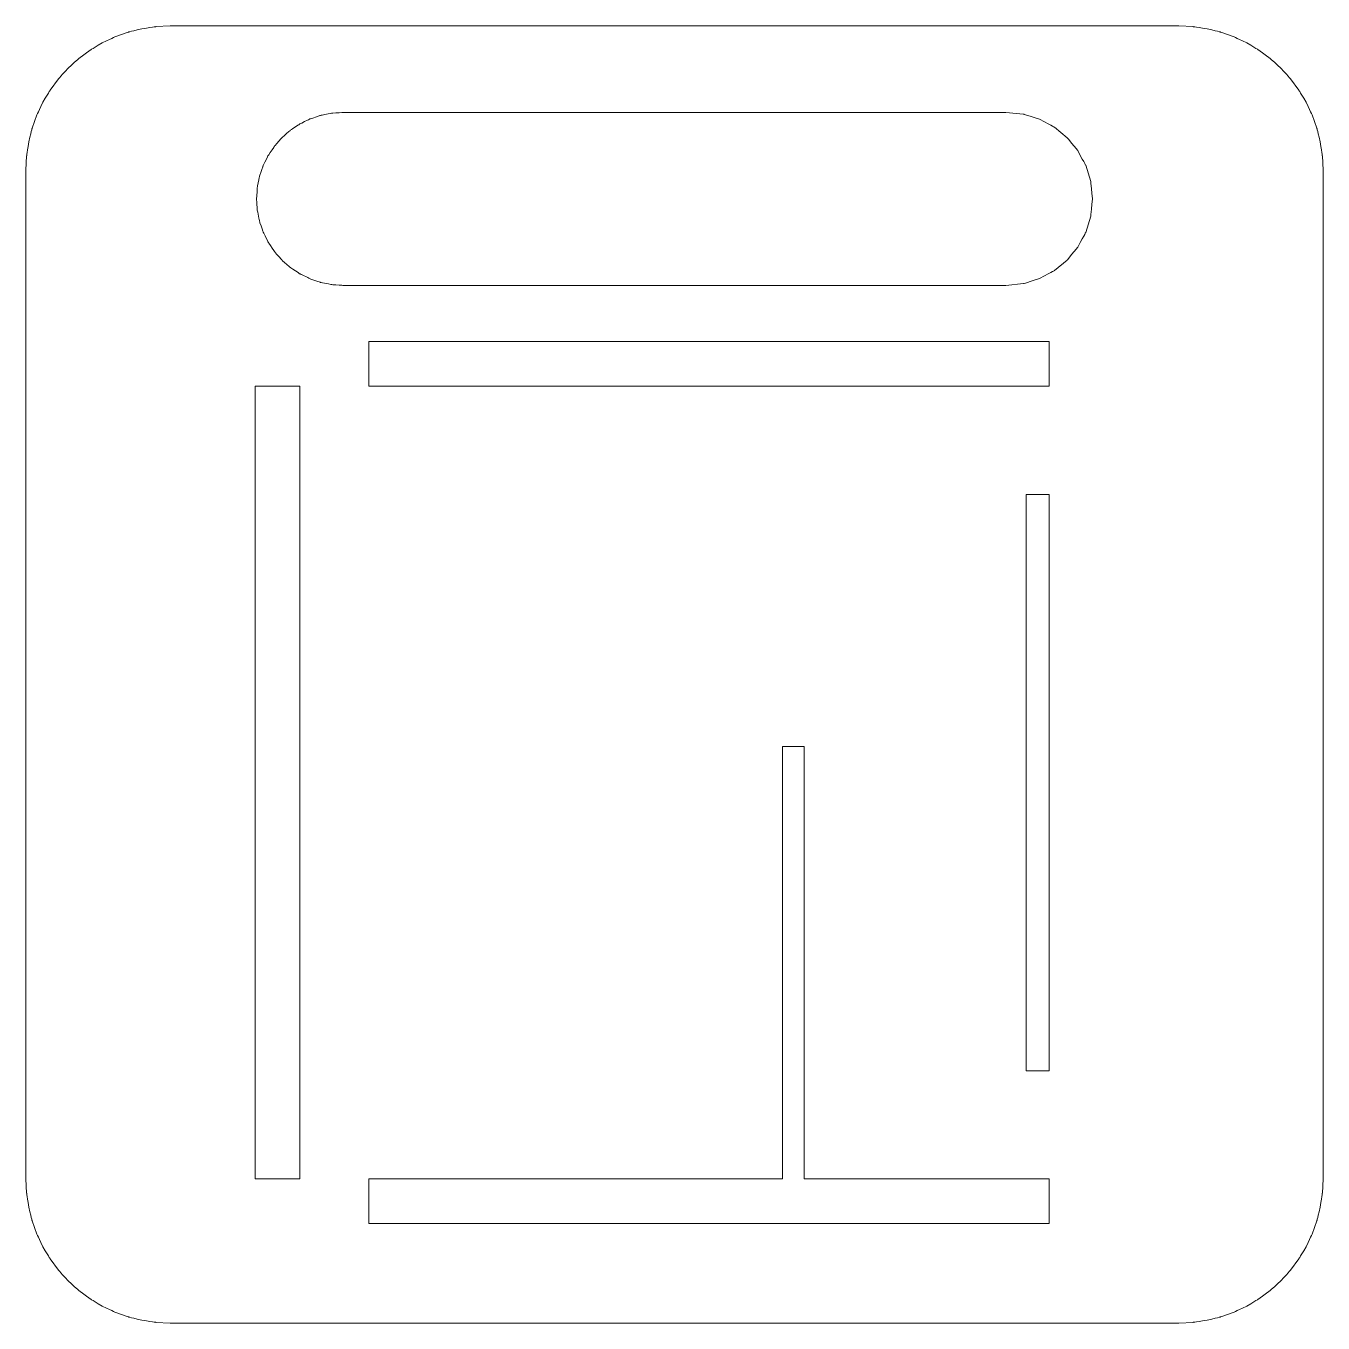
# Model space of a CAD drawing. Header units: inches. Extents: x 18 to 198, y 50 to 230.
import ezdxf

# ---------------------------------------------------------------- set-up
doc = ezdxf.new("R2010")
doc.units = ezdxf.units.IN
doc.header["$MEASUREMENT"] = 0
doc.layers.add('Layer 1', color=7, linetype='Continuous')

# ---------------------------------------------------------------- blocks, each defined once
blk = doc.blocks.new('block 2')
at = {"layer": 'Layer 1', "color": 7, "lineweight": 9, "true_color": 0xffffff}
blk.add_lwpolyline([(61.95, 217.7), (153.95, 217.7)], dxfattribs=at)
blk = doc.blocks.new('block 3')
at = {"layer": 'Layer 1', "color": 7, "lineweight": 9, "true_color": 0xffffff}
blk.add_lwpolyline([(61.95, 217.7), (61.91, 217.7), (61.79, 217.69), (61.41, 217.66), (60.95, 217.63), (60.56, 217.61), (60.42, 217.6), (60.36, 217.59), (60.34, 217.59), (60.24, 217.57), (59.89, 217.5), (59.45, 217.41), (59.05, 217.33), (58.91, 217.3), (58.83, 217.29), (58.81, 217.28), (58.73, 217.25), (58.42, 217.15), (57.6, 216.87), (57.45, 216.82), (57.36, 216.79), (57.28, 216.75), (57.17, 216.69), (57.01, 216.61), (56.61, 216.42), (56.23, 216.23), (56.08, 216.16), (55.98, 216.11), (55.91, 216.07), (55.82, 216), (55.68, 215.91), (54.96, 215.43), (54.81, 215.33), (54.71, 215.26), (54.64, 215.21), (54.56, 215.15), (54.44, 215.04), (54.13, 214.76), (53.79, 214.47), (53.55, 214.26), (53.49, 214.21), (53.47, 214.19), (53.42, 214.13), (53.32, 214.02), (53.05, 213.71), (52.75, 213.37), (52.52, 213.11), (52.46, 213.04), (52.44, 213.02), (52.4, 212.96), (52.33, 212.85), (52.1, 212.52), (51.85, 212.13), (51.64, 211.82), (51.58, 211.73), (51.56, 211.7), (51.54, 211.66), (51.48, 211.55), (51.31, 211.2), (51.11, 210.79), (50.93, 210.43), (50.88, 210.32), (50.85, 210.27), (50.84, 210.24), (50.81, 210.14), (50.7, 209.8), (50.55, 209.37), (50.42, 208.99), (50.38, 208.86), (50.35, 208.79), (50.35, 208.77), (50.33, 208.68), (50.27, 208.35), (50.18, 207.91), (50.1, 207.5), (50.07, 207.36), (50.05, 207.27), (50.05, 207.18), (50.03, 206.86), (49.97, 206), (49.96, 205.84), (49.95, 205.73), (49.95, 205.65), (49.96, 205.53), (49.97, 205.36), (50, 204.92), (50.03, 204.49), (50.04, 204.32), (50.05, 204.2), (50.06, 204.12), (50.08, 204.01), (50.11, 203.85), (50.28, 203.01), (50.31, 202.83), (50.34, 202.69), (50.36, 202.6), (50.39, 202.52), (50.43, 202.37), (50.57, 201.98), (50.71, 201.55), (50.82, 201.23), (50.85, 201.14), (50.86, 201.12), (50.89, 201.06), (50.95, 200.93), (51.13, 200.56), (51.34, 200.15), (51.5, 199.82), (51.54, 199.73), (51.56, 199.7), (51.59, 199.65), (51.66, 199.55), (51.88, 199.22), (52.13, 198.84), (52.35, 198.52), (52.42, 198.42), (52.44, 198.38), (52.47, 198.35), (52.54, 198.27), (52.78, 197.99), (53.08, 197.65), (53.35, 197.35), (53.44, 197.25), (53.48, 197.2), (53.5, 197.18), (53.57, 197.12), (53.83, 196.89), (54.17, 196.6), (54.47, 196.33), (54.58, 196.23), (54.65, 196.18), (54.66, 196.17), (54.73, 196.12), (55, 195.94), (55.36, 195.7), (55.71, 195.47), (55.84, 195.38), (55.93, 195.32), (56, 195.28), (56.12, 195.23), (56.27, 195.15), (57.05, 194.77), (57.2, 194.69), (57.3, 194.64), (57.38, 194.61), (57.48, 194.57), (57.64, 194.52), (58.05, 194.38), (58.46, 194.24), (58.63, 194.18), (58.76, 194.14), (58.84, 194.11), (58.93, 194.09), (59.09, 194.06), (59.94, 193.89), (60.27, 193.82), (60.35, 193.81), (60.36, 193.81), (60.42, 193.8), (60.56, 193.79), (60.95, 193.77), (61.41, 193.74), (61.79, 193.71), (61.91, 193.7), (61.95, 193.7)], dxfattribs=at)
blk = doc.blocks.new('block 4')
at = {"layer": 'Layer 1', "color": 7, "lineweight": 9, "true_color": 0xffffff}
blk.add_lwpolyline([(153.95, 193.7), (61.95, 193.7)], dxfattribs=at)
blk = doc.blocks.new('block 5')
at = {"layer": 'Layer 1', "color": 7, "lineweight": 9, "true_color": 0xffffff}
blk.add_lwpolyline([(107.95, 229.7), (37.95, 229.7)], dxfattribs=at)
blk = doc.blocks.new('block 6')
at = {"layer": 'Layer 1', "color": 7, "lineweight": 9, "true_color": 0xffffff}
blk.add_open_spline([(37.95, 229.7), (37.95, 229.7), (35.97, 229.6), (35.97, 229.6), (35.97, 229.6), (35.97, 229.6), (34.03, 229.31), (32.13, 228.84), (32.13, 228.84), (32.13, 228.84), (32.13, 228.84), (30.3, 228.18), (30.3, 228.18), (30.3, 228.18), (30.3, 228.18), (28.53, 227.34), (26.85, 226.34), (26.85, 226.34), (26.85, 226.34), (26.85, 226.34), (25.27, 225.17), (25.27, 225.17), (25.27, 225.17), (25.27, 225.17), (23.81, 223.84), (22.48, 222.38), (22.48, 222.38), (22.48, 222.38), (22.48, 222.38), (21.31, 220.8), (21.31, 220.8), (21.31, 220.8), (21.31, 220.8), (20.31, 219.12), (19.47, 217.35), (19.47, 217.35), (19.47, 217.35), (19.47, 217.35), (18.81, 215.52), (18.81, 215.52), (18.81, 215.52), (18.81, 215.52), (18.34, 213.62), (18.05, 211.68), (18.05, 211.68), (18.05, 211.68), (18.05, 211.68), (17.95, 209.7), (17.95, 209.7)], degree=3, knots=[0, 0, 0, 0, 1, 1, 1, 2, 2, 2, 3, 3, 3, 4, 4, 4, 5, 5, 5, 6, 6, 6, 7, 7, 7, 8, 8, 8, 9, 9, 9, 10, 10, 10, 11, 11, 11, 12, 12, 12, 13, 13, 13, 14, 14, 14, 15, 15, 15, 16, 16, 16, 16], dxfattribs=at)
blk = doc.blocks.new('block 7')
at = {"layer": 'Layer 1', "color": 7, "lineweight": 9, "true_color": 0xffffff}
blk.add_lwpolyline([(17.95, 209.7), (17.95, 69.7)], dxfattribs=at)
blk = doc.blocks.new('block 8')
at = {"layer": 'Layer 1', "color": 7, "lineweight": 9, "true_color": 0xffffff}
blk.add_open_spline([(17.95, 69.7), (17.95, 69.7), (18.05, 67.72), (18.05, 67.72), (18.05, 67.72), (18.05, 67.72), (18.34, 65.78), (18.81, 63.88), (18.81, 63.88), (18.81, 63.88), (18.81, 63.88), (19.47, 62.05), (19.47, 62.05), (19.47, 62.05), (19.47, 62.05), (20.31, 60.28), (21.31, 58.6), (21.31, 58.6), (21.31, 58.6), (21.31, 58.6), (22.48, 57.02), (22.48, 57.02), (22.48, 57.02), (22.48, 57.02), (23.81, 55.56), (25.27, 54.23), (25.27, 54.23), (25.27, 54.23), (25.27, 54.23), (26.85, 53.06), (26.85, 53.06), (26.85, 53.06), (26.85, 53.06), (28.53, 52.06), (30.3, 51.22), (30.3, 51.22), (30.3, 51.22), (30.3, 51.22), (32.13, 50.56), (32.13, 50.56), (32.13, 50.56), (32.13, 50.56), (34.03, 50.09), (35.97, 49.8), (35.97, 49.8), (35.97, 49.8), (35.97, 49.8), (37.95, 49.7), (37.95, 49.7)], degree=3, knots=[0, 0, 0, 0, 1, 1, 1, 2, 2, 2, 3, 3, 3, 4, 4, 4, 5, 5, 5, 6, 6, 6, 7, 7, 7, 8, 8, 8, 9, 9, 9, 10, 10, 10, 11, 11, 11, 12, 12, 12, 13, 13, 13, 14, 14, 14, 15, 15, 15, 16, 16, 16, 16], dxfattribs=at)
blk = doc.blocks.new('block 9')
at = {"layer": 'Layer 1', "color": 7, "lineweight": 9, "true_color": 0xffffff}
blk.add_lwpolyline([(37.95, 49.7), (107.95, 49.7)], dxfattribs=at)
blk = doc.blocks.new('block 10')
at = {"layer": 'Layer 1', "color": 7, "lineweight": 9, "true_color": 0xffffff}
blk.add_lwpolyline([(177.95, 49.7), (107.95, 49.7)], dxfattribs=at)
blk = doc.blocks.new('block 11')
at = {"layer": 'Layer 1', "color": 7, "lineweight": 9, "true_color": 0xffffff}
blk.add_open_spline([(177.95, 49.7), (177.95, 49.7), (179.93, 49.8), (179.93, 49.8), (179.93, 49.8), (179.93, 49.8), (181.87, 50.09), (183.77, 50.56), (183.77, 50.56), (183.77, 50.56), (183.77, 50.56), (185.6, 51.22), (185.6, 51.22), (185.6, 51.22), (185.6, 51.22), (187.37, 52.06), (189.05, 53.06), (189.05, 53.06), (189.05, 53.06), (189.05, 53.06), (190.63, 54.23), (190.63, 54.23), (190.63, 54.23), (190.63, 54.23), (192.09, 55.56), (193.42, 57.02), (193.42, 57.02), (193.42, 57.02), (193.42, 57.02), (194.59, 58.6), (194.59, 58.6), (194.59, 58.6), (194.59, 58.6), (195.59, 60.28), (196.43, 62.05), (196.43, 62.05), (196.43, 62.05), (196.43, 62.05), (197.09, 63.88), (197.09, 63.88), (197.09, 63.88), (197.09, 63.88), (197.56, 65.78), (197.85, 67.72), (197.85, 67.72), (197.85, 67.72), (197.85, 67.72), (197.95, 69.7), (197.95, 69.7)], degree=3, knots=[0, 0, 0, 0, 1, 1, 1, 2, 2, 2, 3, 3, 3, 4, 4, 4, 5, 5, 5, 6, 6, 6, 7, 7, 7, 8, 8, 8, 9, 9, 9, 10, 10, 10, 11, 11, 11, 12, 12, 12, 13, 13, 13, 14, 14, 14, 15, 15, 15, 16, 16, 16, 16], dxfattribs=at)
blk = doc.blocks.new('block 12')
at = {"layer": 'Layer 1', "color": 7, "lineweight": 9, "true_color": 0xffffff}
blk.add_lwpolyline([(197.95, 209.7), (197.95, 69.7)], dxfattribs=at)
blk = doc.blocks.new('block 13')
at = {"layer": 'Layer 1', "color": 7, "lineweight": 9, "true_color": 0xffffff}
blk.add_open_spline([(197.95, 209.7), (197.95, 209.7), (197.85, 211.68), (197.85, 211.68), (197.85, 211.68), (197.85, 211.68), (197.56, 213.62), (197.09, 215.52), (197.09, 215.52), (197.09, 215.52), (197.09, 215.52), (196.43, 217.35), (196.43, 217.35), (196.43, 217.35), (196.43, 217.35), (195.59, 219.12), (194.59, 220.8), (194.59, 220.8), (194.59, 220.8), (194.59, 220.8), (193.42, 222.38), (193.42, 222.38), (193.42, 222.38), (193.42, 222.38), (192.09, 223.84), (190.63, 225.17), (190.63, 225.17), (190.63, 225.17), (190.63, 225.17), (189.05, 226.34), (189.05, 226.34), (189.05, 226.34), (189.05, 226.34), (187.37, 227.34), (185.6, 228.18), (185.6, 228.18), (185.6, 228.18), (185.6, 228.18), (183.77, 228.84), (183.77, 228.84), (183.77, 228.84), (183.77, 228.84), (181.87, 229.31), (179.93, 229.6), (179.93, 229.6), (179.93, 229.6), (179.93, 229.6), (177.95, 229.7), (177.95, 229.7)], degree=3, knots=[0, 0, 0, 0, 1, 1, 1, 2, 2, 2, 3, 3, 3, 4, 4, 4, 5, 5, 5, 6, 6, 6, 7, 7, 7, 8, 8, 8, 9, 9, 9, 10, 10, 10, 11, 11, 11, 12, 12, 12, 13, 13, 13, 14, 14, 14, 15, 15, 15, 16, 16, 16, 16], dxfattribs=at)
blk = doc.blocks.new('block 14')
at = {"layer": 'Layer 1', "color": 7, "lineweight": 9, "true_color": 0xffffff}
blk.add_lwpolyline([(107.95, 229.7), (177.95, 229.7)], dxfattribs=at)
blk = doc.blocks.new('block 15')
at = {"layer": 'Layer 1', "color": 7, "lineweight": 9, "true_color": 0xffffff}
blk.add_lwpolyline([(49.75, 179.7), (55.95, 179.7)], dxfattribs=at)
blk = doc.blocks.new('block 16')
at = {"layer": 'Layer 1', "color": 7, "lineweight": 9, "true_color": 0xffffff}
blk.add_lwpolyline([(49.75, 179.7), (49.75, 69.7)], dxfattribs=at)
blk = doc.blocks.new('block 17')
at = {"layer": 'Layer 1', "color": 7, "lineweight": 9, "true_color": 0xffffff}
blk.add_lwpolyline([(55.95, 69.7), (49.75, 69.7)], dxfattribs=at)
blk = doc.blocks.new('block 18')
at = {"layer": 'Layer 1', "color": 7, "lineweight": 9, "true_color": 0xffffff}
blk.add_lwpolyline([(55.95, 69.7), (55.95, 179.7)], dxfattribs=at)
blk = doc.blocks.new('block 19')
at = {"layer": 'Layer 1', "color": 7, "lineweight": 9, "true_color": 0xffffff}
blk.add_lwpolyline([(65.55, 185.9), (159.95, 185.9)], dxfattribs=at)
blk = doc.blocks.new('block 20')
at = {"layer": 'Layer 1', "color": 7, "lineweight": 9, "true_color": 0xffffff}
blk.add_lwpolyline([(65.55, 185.9), (65.55, 179.7)], dxfattribs=at)
blk = doc.blocks.new('block 21')
at = {"layer": 'Layer 1', "color": 7, "lineweight": 9, "true_color": 0xffffff}
blk.add_lwpolyline([(159.95, 179.7), (65.55, 179.7)], dxfattribs=at)
blk = doc.blocks.new('block 22')
at = {"layer": 'Layer 1', "color": 7, "lineweight": 9, "true_color": 0xffffff}
blk.add_lwpolyline([(159.95, 179.7), (159.95, 185.9)], dxfattribs=at)
blk = doc.blocks.new('block 23')
at = {"layer": 'Layer 1', "color": 7, "lineweight": 9, "true_color": 0xffffff}
blk.add_lwpolyline([(65.55, 69.7), (65.55, 63.5)], dxfattribs=at)
blk = doc.blocks.new('block 24')
at = {"layer": 'Layer 1', "color": 7, "lineweight": 9, "true_color": 0xffffff}
blk.add_lwpolyline([(159.95, 63.5), (65.55, 63.5)], dxfattribs=at)
blk = doc.blocks.new('block 25')
at = {"layer": 'Layer 1', "color": 7, "lineweight": 9, "true_color": 0xffffff}
blk.add_lwpolyline([(159.95, 63.5), (159.95, 69.7)], dxfattribs=at)
blk = doc.blocks.new('block 26')
at = {"layer": 'Layer 1', "color": 7, "lineweight": 9, "true_color": 0xffffff}
blk.add_lwpolyline([(156.75, 164.7), (159.95, 164.7)], dxfattribs=at)
blk = doc.blocks.new('block 27')
at = {"layer": 'Layer 1', "color": 7, "lineweight": 9, "true_color": 0xffffff}
blk.add_lwpolyline([(156.75, 164.7), (156.75, 84.7)], dxfattribs=at)
blk = doc.blocks.new('block 28')
at = {"layer": 'Layer 1', "color": 7, "lineweight": 9, "true_color": 0xffffff}
blk.add_lwpolyline([(159.95, 84.7), (156.75, 84.7)], dxfattribs=at)
blk = doc.blocks.new('block 29')
at = {"layer": 'Layer 1', "color": 7, "lineweight": 9, "true_color": 0xffffff}
blk.add_lwpolyline([(159.95, 84.7), (159.95, 164.7)], dxfattribs=at)
blk = doc.blocks.new('block 30')
at = {"layer": 'Layer 1', "color": 7, "lineweight": 9, "true_color": 0xffffff}
blk.add_open_spline([(153.95, 193.7), (153.95, 193.7), (156.37, 193.94), (156.37, 193.94), (156.37, 193.94), (156.37, 193.94), (158.62, 194.64), (160.66, 195.75), (160.66, 195.75), (160.66, 195.75), (160.66, 195.75), (162.44, 197.21), (162.44, 197.21), (162.44, 197.21), (162.44, 197.21), (163.9, 198.99), (165.01, 201.03), (165.01, 201.03), (165.01, 201.03), (165.01, 201.03), (165.71, 203.28), (165.71, 203.28), (165.71, 203.28), (165.71, 203.28), (165.95, 205.7), (165.71, 208.12), (165.71, 208.12), (165.71, 208.12), (165.71, 208.12), (165.01, 210.37), (165.01, 210.37), (165.01, 210.37), (165.01, 210.37), (163.9, 212.41), (162.44, 214.19), (162.44, 214.19), (162.44, 214.19), (162.44, 214.19), (160.66, 215.65), (160.66, 215.65), (160.66, 215.65), (160.66, 215.65), (158.62, 216.76), (156.37, 217.46), (156.37, 217.46), (156.37, 217.46), (156.37, 217.46), (153.95, 217.7), (153.95, 217.7)], degree=3, knots=[0, 0, 0, 0, 1, 1, 1, 2, 2, 2, 3, 3, 3, 4, 4, 4, 5, 5, 5, 6, 6, 6, 7, 7, 7, 8, 8, 8, 9, 9, 9, 10, 10, 10, 11, 11, 11, 12, 12, 12, 13, 13, 13, 14, 14, 14, 15, 15, 15, 16, 16, 16, 16], dxfattribs=at)
blk = doc.blocks.new('block 31')
at = {"layer": 'Layer 1', "color": 7, "lineweight": 9, "true_color": 0xffffff}
blk.add_lwpolyline([(65.55, 69.7), (122.95, 69.7)], dxfattribs=at)
blk = doc.blocks.new('block 32')
at = {"layer": 'Layer 1', "color": 7, "lineweight": 9, "true_color": 0xffffff}
blk.add_lwpolyline([(125.95, 69.7), (159.95, 69.7)], dxfattribs=at)
blk = doc.blocks.new('block 33')
at = {"layer": 'Layer 1', "color": 7, "lineweight": 9, "true_color": 0xffffff}
blk.add_lwpolyline([(122.95, 129.7), (122.95, 69.7)], dxfattribs=at)
blk = doc.blocks.new('block 34')
at = {"layer": 'Layer 1', "color": 7, "lineweight": 9, "true_color": 0xffffff}
blk.add_lwpolyline([(122.95, 129.7), (125.95, 129.7)], dxfattribs=at)
blk = doc.blocks.new('block 35')
at = {"layer": 'Layer 1', "color": 7, "lineweight": 9, "true_color": 0xffffff}
blk.add_lwpolyline([(125.95, 69.7), (125.95, 129.7)], dxfattribs=at)

msp = doc.modelspace()

# ---------------------------------------------------------------- block references
at = {"layer": 'Layer 1'}
for name in ['block 6', 'block 5', 'block 14', 'block 13', 'block 3', 'block 2', 'block 30', 'block 7', 'block 12', 'block 4', 'block 19', 'block 20', 'block 22', 'block 15', 'block 16', 'block 18', 'block 21', 'block 26', 'block 27', 'block 29', 'block 33', 'block 34', 'block 35', 'block 28', 'block 8', 'block 17', 'block 23', 'block 31', 'block 32', 'block 25', 'block 11', 'block 24', 'block 9', 'block 10']:
    msp.add_blockref(name, (0, 0), dxfattribs=at)

doc.saveas('drawing.dxf')
